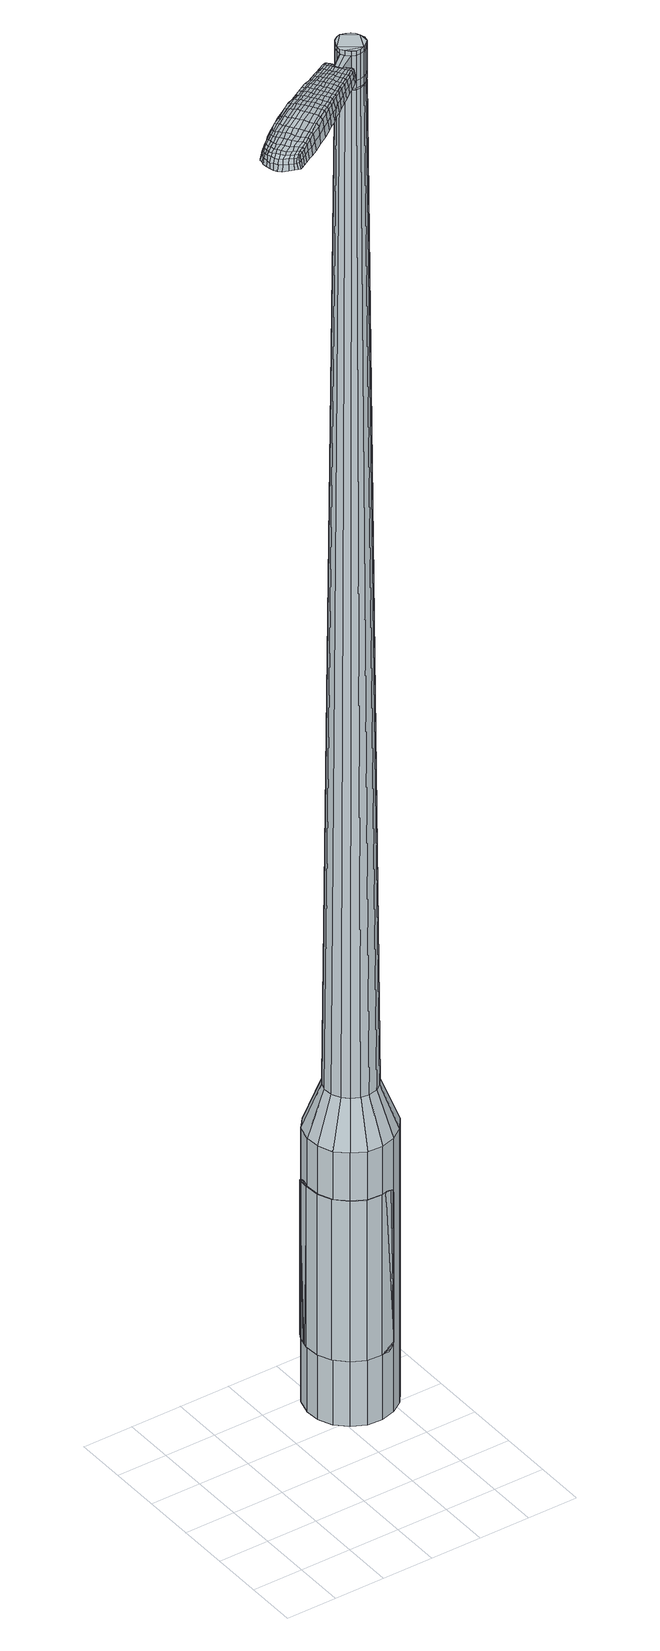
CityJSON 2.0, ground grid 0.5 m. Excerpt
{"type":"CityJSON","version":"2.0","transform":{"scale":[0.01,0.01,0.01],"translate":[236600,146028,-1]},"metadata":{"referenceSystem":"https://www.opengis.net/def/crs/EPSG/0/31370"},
"CityObjects":{
"object1":{"type":"GenericCityObject","attributes":{"cluster":693,"mean_distance_to_centroid":0.171,"new_centroid_x":236601.77,"new_centroid_y":146029.81,"mean_distance_to_camera":9.75,"H1":11.67,"H2":-0.648,"Z_final":113.82,"cluster2":-1,"proj_x":236597.16,"proj_y":146023.07,"id_line":90813,"bearing_l":304.4,"distance":8.16,"orientation":"right","G_obj":214.4},"geometry":[{"type":"MultiSurface","lod":"2","boundaries":[[[0,1,2,3]],[[1,4,5,2]],[[4,6,7,5]],[[6,8,9,7]],[[8,10,11,9]],[[10,12,13,11]],[[12,14,15,13]],[[14,16,17,15]],[[16,18,19,17]],[[18,20,21,19]],[[20,22,23,21]],[[22,24,25,23]],[[24,26,27,25]],[[26,28,29,27]],[[28,30,31,29]],[[30,32,33,31]],[[32,34,35,33]],[[34,0,3,35]],[[36,37,38,39]],[[38,40,41,42]],[[41,43,42]],[[42,44,45,46]],[[45,47,46]],[[46,48,49,50]],[[49,51,50]],[[42,46,50,38]],[[50,52,39,38]],[[53,36,39]],[[2,5,7,35]],[[7,9,11,15]],[[11,13,15]],[[15,17,19,23]],[[19,21,23]],[[23,25,27,31]],[[27,29,31]],[[15,23,31,7]],[[31,33,35,7]],[[3,2,35]],[[1,0,54,55]],[[0,34,56,54]],[[34,32,57,56]],[[32,30,58,57]],[[30,28,59,58]],[[28,26,60,59]],[[26,24,61,60]],[[24,22,62,61]],[[22,20,63,62]],[[20,18,64,63]],[[18,16,65,64]],[[16,14,66,65]],[[14,12,67,66]],[[12,10,68,67]],[[10,8,69,68]],[[8,6,70,69]],[[6,4,71,70]],[[4,1,55,71]],[[55,54,72,73]],[[54,56,74,72]],[[56,57,75,74]],[[57,58,76,75]],[[58,59,77,76]],[[59,60,78,77]],[[60,61,79,78]],[[61,62,80,79]],[[62,63,81,80]],[[63,64,82,81]],[[64,65,83,82]],[[65,66,84,83]],[[66,67,85,84]],[[67,68,86,85]],[[68,69,87,86]],[[69,70,88,87]],[[70,71,89,88]],[[71,55,73,89]],[[90,91,92,93]],[[94,95,91,90]],[[96,97,95,94]],[[76,98,97,96]],[[99,100,98,76]],[[101,102,100,99]],[[103,104,102,101]],[[105,106,104,103]],[[107,108,106,105]],[[82,109,108,107]],[[83,110,109,82]],[[84,111,110,83]],[[112,113,111,84]],[[114,115,113,112]],[[116,117,115,114]],[[118,119,117,116]],[[120,121,119,118]],[[93,92,121,120]],[[122,123,124,125]],[[126,122,125,127]],[[128,126,127,129]],[[130,128,129,131]],[[132,130,131,133]],[[134,132,133,135]],[[136,134,135,137]],[[138,136,137,139]],[[140,138,139,141]],[[142,140,141,143]],[[144,142,143,145]],[[146,144,145,147]],[[148,146,147,149]],[[150,148,149,151]],[[152,150,151,153]],[[154,152,153,155]],[[73,72,90,93]],[[72,74,94,90]],[[74,75,96,94]],[[75,76,96]],[[77,99,76]],[[77,78,101,99]],[[78,79,103,101]],[[79,80,105,103]],[[80,81,107,105]],[[81,82,107]],[[85,112,84]],[[85,86,114,112]],[[86,87,116,114]],[[87,88,118,116]],[[88,89,120,118]],[[89,73,93,120]],[[156,157,92,91]],[[157,158,121,92]],[[158,159,119,121]],[[159,160,117,119]],[[160,161,115,117]],[[161,162,113,115]],[[162,111,113]],[[163,108,109]],[[163,164,106,108]],[[164,165,104,106]],[[165,166,102,104]],[[166,167,100,102]],[[167,98,100]],[[168,97,98]],[[168,169,95,97]],[[169,156,91,95]],[[39,52,154,170]],[[157,156,171,155]],[[53,39,170,123]],[[156,169,124,171]],[[36,53,123,122]],[[169,168,125,124]],[[37,36,122,126]],[[168,98,127,125]],[[38,37,126,128]],[[98,167,129,127]],[[40,38,128,130]],[[167,166,131,129]],[[41,40,130,132]],[[166,165,133,131]],[[43,41,132,134]],[[165,164,135,133]],[[42,43,134,136]],[[164,163,137,135]],[[44,42,136,138]],[[163,109,139,137]],[[45,44,138,140]],[[109,110,141,139]],[[47,45,140,142]],[[110,111,143,141]],[[46,47,142,144]],[[111,162,145,143]],[[48,46,144,146]],[[162,161,147,145]],[[49,48,146,148]],[[161,160,149,147]],[[51,49,148,150]],[[160,159,151,149]],[[50,51,150,152]],[[159,158,153,151]],[[52,50,152,154]],[[158,157,155,153]],[[154,155,172,173]],[[155,171,174,172]],[[171,124,175,174]],[[124,123,176,175]],[[123,170,177,176]],[[170,154,173,177]],[[178,179,180,181]],[[182,178,181,183]],[[178,182,184,185]],[[179,178,185,186]],[[187,188,189,190]],[[191,187,190,192]],[[187,191,193,194]],[[188,187,194,195]],[[196,197,198,199]],[[200,196,199,201]],[[196,200,202,203]],[[197,196,203,204]],[[205,206,207,208]],[[209,205,208,210]],[[205,209,211,212]],[[206,205,212,213]],[[214,215,216,217]],[[218,214,217,219]],[[214,218,220,221]],[[215,214,221,222]],[[223,224,225,226]],[[227,223,226,228]],[[223,227,229,230]],[[224,223,230,231]],[[232,233,234,235]],[[224,232,235,225]],[[232,224,231,236]],[[233,232,236,237]],[[238,239,240,241]],[[233,238,241,234]],[[238,233,237,242]],[[239,238,242,243]],[[244,182,183,245]],[[239,244,245,240]],[[244,239,243,246]],[[182,244,246,184]],[[247,248,249,250]],[[251,247,250,252]],[[247,251,253,254]],[[248,247,254,255]],[[256,257,258,259]],[[248,256,259,249]],[[256,248,255,260]],[[257,256,260,261]],[[262,263,264,265]],[[257,262,265,258]],[[262,257,261,266]],[[263,262,266,267]],[[268,269,270,271]],[[263,268,271,264]],[[268,263,267,272]],[[269,268,272,273]],[[274,179,186,275]],[[269,274,275,270]],[[274,269,273,276]],[[179,274,276,180]],[[277,278,279,280]],[[281,277,280,282]],[[277,281,283,284]],[[278,277,284,285]],[[286,287,288,289]],[[278,286,289,279]],[[286,278,285,290]],[[287,286,290,291]],[[292,293,294,295]],[[287,292,295,288]],[[292,287,291,296]],[[293,292,296,297]],[[298,191,192,299]],[[293,298,299,294]],[[298,293,297,300]],[[191,298,300,193]],[[301,302,303,304]],[[305,301,304,306]],[[301,305,307,308]],[[302,301,308,309]],[[310,311,312,313]],[[302,310,313,303]],[[310,302,309,314]],[[311,310,314,315]],[[316,317,318,319]],[[311,316,319,312]],[[316,311,315,320]],[[317,316,320,321]],[[322,323,324,325]],[[317,322,325,318]],[[322,317,321,326]],[[323,322,326,327]],[[328,188,195,329]],[[323,328,329,324]],[[328,323,327,330]],[[188,328,330,189]],[[331,217,216,332]],[[333,331,332,334]],[[331,333,335,336]],[[217,331,336,219]],[[337,333,334,338]],[[339,337,338,340]],[[337,339,341,342]],[[333,337,342,335]],[[343,339,340,344]],[[345,343,344,346]],[[343,345,347,348]],[[339,343,348,341]],[[349,345,346,350]],[[351,349,350,352]],[[349,351,353,354]],[[345,349,354,347]],[[355,351,352,356]],[[206,355,356,207]],[[355,206,213,357]],[[351,355,357,353]],[[358,359,204,203]],[[360,358,203,202]],[[358,360,361,362]],[[359,358,362,363]],[[364,365,363,362]],[[366,364,362,361]],[[364,366,367,368]],[[365,364,368,369]],[[370,371,369,368]],[[372,370,368,367]],[[370,372,373,374]],[[371,370,374,375]],[[376,377,375,374]],[[378,376,374,373]],[[376,378,211,209]],[[377,376,209,210]],[[379,380,381,382]],[[281,379,382,283]],[[379,281,282,383]],[[380,379,383,384]],[[385,200,201,386]],[[380,385,386,381]],[[385,380,384,387]],[[200,385,387,202]],[[388,389,390,391]],[[227,388,391,229]],[[388,227,228,392]],[[389,388,392,393]],[[394,395,396,397]],[[389,394,397,390]],[[394,389,393,398]],[[395,394,398,399]],[[400,197,204,401]],[[395,400,401,396]],[[400,395,399,402]],[[197,400,402,198]],[[403,404,405,406]],[[185,403,406,186]],[[403,185,184,407]],[[404,403,407,408]],[[409,410,411,412]],[[404,409,412,405]],[[409,404,408,413]],[[410,409,413,414]],[[415,208,207,416]],[[410,415,416,411]],[[415,410,414,417]],[[208,415,417,210]],[[418,419,420,421]],[[190,418,421,192]],[[418,190,189,422]],[[419,418,422,423]],[[424,212,211,425]],[[419,424,425,420]],[[424,419,423,426]],[[212,424,426,213]],[[427,428,429,430]],[[305,427,430,307]],[[427,305,306,431]],[[428,427,431,432]],[[433,218,219,434]],[[428,433,434,429]],[[433,428,432,435]],[[218,433,435,220]],[[436,437,438,439]],[[251,436,439,253]],[[436,251,252,440]],[[437,436,440,441]],[[442,443,444,445]],[[437,442,445,438]],[[442,437,441,446]],[[443,442,446,447]],[[448,215,222,449]],[[443,448,449,444]],[[448,443,447,450]],[[215,448,450,216]],[[451,452,441,440]],[[250,451,440,252]],[[451,250,249,453]],[[452,451,453,454]],[[455,456,447,446]],[[452,455,446,441]],[[455,452,454,457]],[[456,455,457,458]],[[459,332,216,450]],[[456,459,450,447]],[[459,456,458,460]],[[332,459,460,334]],[[461,462,463,464]],[[308,461,464,309]],[[461,308,307,430]],[[462,461,430,429]],[[465,336,335,466]],[[462,465,466,463]],[[465,462,429,434]],[[336,465,434,219]],[[467,468,454,453]],[[259,467,453,249]],[[467,259,258,469]],[[468,467,469,470]],[[471,472,458,457]],[[468,471,457,454]],[[471,468,470,473]],[[472,471,473,474]],[[475,338,334,460]],[[472,475,460,458]],[[475,472,474,476]],[[338,475,476,340]],[[477,478,479,480]],[[314,477,480,315]],[[477,314,309,464]],[[478,477,464,463]],[[481,342,341,482]],[[478,481,482,479]],[[481,478,463,466]],[[342,481,466,335]],[[483,484,470,469]],[[265,483,469,258]],[[483,265,264,485]],[[484,483,485,486]],[[487,488,474,473]],[[484,487,473,470]],[[487,484,486,489]],[[488,487,489,490]],[[491,344,340,476]],[[488,491,476,474]],[[491,488,490,492]],[[344,491,492,346]],[[493,494,495,496]],[[320,493,496,321]],[[493,320,315,480]],[[494,493,480,479]],[[497,348,347,498]],[[494,497,498,495]],[[497,494,479,482]],[[348,497,482,341]],[[499,500,486,485]],[[271,499,485,264]],[[499,271,270,501]],[[500,499,501,502]],[[503,504,490,489]],[[500,503,489,486]],[[503,500,502,505]],[[504,503,505,506]],[[507,350,346,492]],[[504,507,492,490]],[[507,504,506,508]],[[350,507,508,352]],[[509,510,511,512]],[[326,509,512,327]],[[509,326,321,496]],[[510,509,496,495]],[[513,354,353,514]],[[510,513,514,511]],[[513,510,495,498]],[[354,513,498,347]],[[515,516,502,501]],[[275,515,501,270]],[[515,275,186,406]],[[516,515,406,405]],[[517,518,506,505]],[[516,517,505,502]],[[517,516,405,412]],[[518,517,412,411]],[[519,356,352,508]],[[518,519,508,506]],[[519,518,411,416]],[[356,519,416,207]],[[520,521,423,422]],[[330,520,422,189]],[[520,330,327,512]],[[521,520,512,511]],[[522,357,213,426]],[[521,522,426,423]],[[522,521,511,514]],[[357,522,514,353]],[[523,524,384,383]],[[280,523,383,282]],[[523,280,279,525]],[[524,523,525,526]],[[527,360,202,387]],[[524,527,387,384]],[[527,524,526,528]],[[360,527,528,361]],[[529,530,531,532]],[[230,529,532,231]],[[529,230,229,391]],[[530,529,391,390]],[[533,534,535,536]],[[530,533,536,531]],[[533,530,390,397]],[[534,533,397,396]],[[537,359,363,538]],[[534,537,538,535]],[[537,534,396,401]],[[359,537,401,204]],[[539,540,526,525]],[[289,539,525,279]],[[539,289,288,541]],[[540,539,541,542]],[[543,366,361,528]],[[540,543,528,526]],[[543,540,542,544]],[[366,543,544,367]],[[545,546,547,548]],[[236,545,548,237]],[[545,236,231,532]],[[546,545,532,531]],[[549,550,551,552]],[[546,549,552,547]],[[549,546,531,536]],[[550,549,536,535]],[[553,365,369,554]],[[550,553,554,551]],[[553,550,535,538]],[[365,553,538,363]],[[555,556,542,541]],[[295,555,541,288]],[[555,295,294,557]],[[556,555,557,558]],[[559,372,367,544]],[[556,559,544,542]],[[559,556,558,560]],[[372,559,560,373]],[[561,562,563,564]],[[242,561,564,243]],[[561,242,237,548]],[[562,561,548,547]],[[565,566,567,568]],[[562,565,568,563]],[[565,562,547,552]],[[566,565,552,551]],[[569,371,375,570]],[[566,569,570,567]],[[569,566,551,554]],[[371,569,554,369]],[[571,572,558,557]],[[299,571,557,294]],[[571,299,192,421]],[[572,571,421,420]],[[573,378,373,560]],[[572,573,560,558]],[[573,572,420,425]],[[378,573,425,211]],[[574,575,408,407]],[[246,574,407,184]],[[574,246,243,564]],[[575,574,564,563]],[[576,577,414,413]],[[575,576,413,408]],[[576,575,563,568]],[[577,576,568,567]],[[578,377,210,417]],[[577,578,417,414]],[[578,577,567,570]],[[377,578,570,375]],[[579,580,581,582]],[[582,581,583,584]],[[585,583,581,586]],[[586,581,580,587]],[[588,589,590,591]],[[591,590,592,593]],[[594,592,590,595]],[[595,590,589,596]],[[597,598,599,600]],[[600,599,601,602]],[[603,601,599,604]],[[604,599,598,605]],[[606,607,608,609]],[[609,608,610,611]],[[612,610,608,613]],[[613,608,607,614]],[[615,616,617,618]],[[618,617,619,620]],[[621,619,617,622]],[[622,617,616,623]],[[624,625,626,627]],[[627,626,628,629]],[[630,628,626,631]],[[631,626,625,632]],[[633,634,635,636]],[[636,635,625,624]],[[632,625,635,637]],[[637,635,634,638]],[[639,640,641,642]],[[642,641,634,633]],[[638,634,641,643]],[[643,641,640,644]],[[584,583,645,646]],[[646,645,640,639]],[[644,640,645,647]],[[647,645,583,585]],[[648,649,650,651]],[[651,650,652,653]],[[654,652,650,655]],[[655,650,649,656]],[[657,658,659,660]],[[660,659,649,648]],[[656,649,659,661]],[[661,659,658,662]],[[663,664,665,666]],[[666,665,658,657]],[[662,658,665,667]],[[667,665,664,668]],[[669,670,671,672]],[[672,671,664,663]],[[668,664,671,673]],[[673,671,670,674]],[[587,580,675,676]],[[676,675,670,669]],[[674,670,675,677]],[[677,675,580,579]],[[678,679,680,681]],[[681,680,682,683]],[[684,682,680,685]],[[685,680,679,686]],[[687,688,689,690]],[[690,689,679,678]],[[686,679,689,691]],[[691,689,688,692]],[[693,694,695,696]],[[696,695,688,687]],[[692,688,695,697]],[[697,695,694,698]],[[593,592,699,700]],[[700,699,694,693]],[[698,694,699,701]],[[701,699,592,594]],[[702,703,704,705]],[[705,704,706,707]],[[708,706,704,709]],[[709,704,703,710]],[[711,712,713,714]],[[714,713,703,702]],[[710,703,713,715]],[[715,713,712,716]],[[717,718,719,720]],[[720,719,712,711]],[[716,712,719,721]],[[721,719,718,722]],[[723,724,725,726]],[[726,725,718,717]],[[722,718,725,727]],[[727,725,724,728]],[[596,589,729,730]],[[730,729,724,723]],[[728,724,729,731]],[[731,729,589,588]],[[615,618,732,733]],[[733,732,734,735]],[[736,734,732,176]],[[176,732,618,620]],[[735,734,737,738]],[[738,737,739,740]],[[741,739,737,742]],[[742,737,734,736]],[[740,739,743,744]],[[744,743,745,746]],[[747,745,743,748]],[[748,743,739,741]],[[746,745,749,750]],[[750,749,751,752]],[[753,751,749,754]],[[754,749,745,747]],[[752,751,755,756]],[[756,755,607,606]],[[614,607,755,757]],[[757,755,751,753]],[[605,758,759,604]],[[604,759,760,603]],[[761,760,759,762]],[[762,759,758,763]],[[763,764,765,762]],[[762,765,766,761]],[[767,766,765,768]],[[768,765,764,769]],[[769,770,771,768]],[[768,771,772,767]],[[773,772,771,774]],[[774,771,770,775]],[[775,776,777,774]],[[774,777,778,773]],[[612,778,777,610]],[[610,777,776,611]],[[779,780,781,782]],[[782,781,682,684]],[[683,682,781,783]],[[783,781,780,784]],[[602,601,785,786]],[[786,785,780,779]],[[784,780,785,787]],[[787,785,601,603]],[[788,789,790,791]],[[791,790,628,630]],[[629,628,790,792]],[[792,790,789,793]],[[794,795,796,797]],[[797,796,789,788]],[[793,789,796,798]],[[798,796,795,799]],[[605,598,800,801]],[[801,800,795,794]],[[799,795,800,802]],[[802,800,598,597]],[[803,804,805,806]],[[806,805,586,587]],[[585,586,805,807]],[[807,805,804,808]],[[809,810,811,812]],[[812,811,804,803]],[[808,804,811,813]],[[813,811,810,814]],[[606,609,815,816]],[[816,815,810,809]],[[814,810,815,817]],[[817,815,609,611]],[[818,819,820,821]],[[821,820,591,593]],[[588,591,820,822]],[[822,820,819,823]],[[612,613,824,825]],[[825,824,819,818]],[[823,819,824,826]],[[826,824,613,614]],[[827,828,829,830]],[[830,829,706,708]],[[707,706,829,831]],[[831,829,828,832]],[[620,619,833,834]],[[834,833,828,827]],[[832,828,833,835]],[[835,833,619,621]],[[836,837,838]],[[838,837,652,654]],[[653,652,837,839]],[[840,841,842,843]],[[843,842,837,836]],[[839,837,842,844]],[[844,842,841,845]],[[623,616,846,847]],[[847,846,841,840]],[[845,841,846,848]],[[848,846,616,615]],[[849,850,839]],[[839,850,651,653]],[[648,651,850,851]],[[851,850,849,852]],[[845,853,854,844]],[[844,854,849,839]],[[852,849,854,855]],[[855,854,853,856]],[[615,733,857,848]],[[848,857,853,845]],[[856,853,857,858]],[[858,857,733,735]],[[859,860,861,862]],[[862,861,709,710]],[[708,709,861,830]],[[830,861,860,827]],[[736,176,863,864]],[[864,863,860,859]],[[827,860,863,834]],[[834,863,176,620]],[[852,865,866,851]],[[851,866,660,648]],[[657,660,866,867]],[[867,866,865,868]],[[856,869,870,855]],[[855,870,865,852]],[[868,865,870,871]],[[871,870,869,872]],[[735,738,873,858]],[[858,873,869,856]],[[872,869,873,874]],[[874,873,738,740]],[[875,876,877]],[[877,876,715,716]],[[710,715,876,862]],[[862,876,859]],[[741,742,878,879]],[[879,878,876,875]],[[859,876,878,864]],[[864,878,742,736]],[[868,880,881,867]],[[867,881,666,657]],[[663,666,881,882]],[[882,881,880,883]],[[872,884,885,871]],[[871,885,880,868]],[[883,880,885,886]],[[886,885,884,887]],[[740,744,888,874]],[[874,888,884,872]],[[887,884,888,889]],[[889,888,744,746]],[[890,891,892,893]],[[893,892,721,722]],[[716,721,892,877]],[[877,892,891,875]],[[747,748,894,895]],[[895,894,891,890]],[[875,891,894,879]],[[879,894,748,741]],[[883,896,897,882]],[[882,897,672,663]],[[669,672,897,898]],[[898,897,896,899]],[[887,900,901,886]],[[886,901,896,883]],[[899,896,901,902]],[[902,901,900,903]],[[746,750,904,889]],[[889,904,900,887]],[[903,900,904,905]],[[905,904,750,752]],[[906,907,908,909]],[[909,908,727,728]],[[722,727,908,893]],[[893,908,907,890]],[[753,754,910,911]],[[911,910,907,906]],[[890,907,910,895]],[[895,910,754,747]],[[899,912,913,898]],[[898,913,676,669]],[[587,676,913,806]],[[806,913,912,803]],[[903,914,915,902]],[[902,915,912,899]],[[803,912,915,812]],[[812,915,914,809]],[[752,756,916,905]],[[905,916,914,903]],[[809,914,916,816]],[[816,916,756,606]],[[823,917,918,822]],[[822,918,731,588]],[[728,731,918,909]],[[909,918,917,906]],[[614,757,919,826]],[[826,919,917,823]],[[906,917,919,911]],[[911,919,757,753]],[[784,920,921,783]],[[783,921,681,683]],[[678,681,921,922]],[[922,921,920,923]],[[603,760,924,787]],[[787,924,920,784]],[[923,920,924,925]],[[925,924,760,761]],[[926,927,928,929]],[[929,928,631,632]],[[630,631,928,791]],[[791,928,927,788]],[[930,931,932,933]],[[933,932,927,926]],[[788,927,932,797]],[[797,932,931,794]],[[763,758,934,935]],[[935,934,931,930]],[[794,931,934,801]],[[801,934,758,605]],[[923,936,937,922]],[[922,937,690,678]],[[687,690,937,938]],[[938,937,936,939]],[[761,766,940,925]],[[925,940,936,923]],[[939,936,940,941]],[[941,940,766,767]],[[942,943,944,945]],[[945,944,637,638]],[[632,637,944,929]],[[929,944,943,926]],[[946,947,948,949]],[[949,948,943,942]],[[926,943,948,933]],[[933,948,947,930]],[[769,764,950,951]],[[951,950,947,946]],[[930,947,950,935]],[[935,950,764,763]],[[939,952,953,938]],[[938,953,696,687]],[[693,696,953,954]],[[954,953,952,955]],[[767,772,956,941]],[[941,956,952,939]],[[955,952,956,957]],[[957,956,772,773]],[[958,959,960,961]],[[961,960,643,644]],[[638,643,960,945]],[[945,960,959,942]],[[962,963,964,965]],[[965,964,959,958]],[[942,959,964,949]],[[949,964,963,946]],[[775,770,966,967]],[[967,966,963,962]],[[946,963,966,951]],[[951,966,770,769]],[[955,968,969,954]],[[954,969,700,693]],[[593,700,969,821]],[[821,969,968,818]],[[773,778,970,957]],[[957,970,968,955]],[[818,968,970,825]],[[825,970,778,612]],[[808,971,972,807]],[[807,972,647,585]],[[644,647,972,961]],[[961,972,971,958]],[[814,973,974,813]],[[813,974,971,808]],[[958,971,974,965]],[[965,974,973,962]],[[611,776,975,817]],[[817,975,973,814]],[[962,973,975,967]],[[967,975,776,775]],[[579,582,181,180]],[[582,584,183,181]],[[594,595,194,193]],[[595,596,195,194]],[[597,600,199,198]],[[600,602,201,199]],[[621,622,221,220]],[[622,623,222,221]],[[624,627,226,225]],[[627,629,228,226]],[[633,636,235,234]],[[636,624,225,235]],[[639,642,241,240]],[[642,633,234,241]],[[584,646,245,183]],[[646,639,240,245]],[[654,655,254,253]],[[655,656,255,254]],[[656,661,260,255]],[[661,662,261,260]],[[662,667,266,261]],[[667,668,267,266]],[[668,673,272,267]],[[673,674,273,272]],[[674,677,276,273]],[[677,579,180,276]],[[684,685,284,283]],[[685,686,285,284]],[[686,691,290,285]],[[691,692,291,290]],[[692,697,296,291]],[[697,698,297,296]],[[698,701,300,297]],[[701,594,193,300]],[[702,705,304,303]],[[705,707,306,304]],[[711,714,313,312]],[[714,702,303,313]],[[717,720,319,318]],[[720,711,312,319]],[[723,726,325,324]],[[726,717,318,325]],[[596,730,329,195]],[[730,723,324,329]],[[779,782,382,381]],[[782,684,283,382]],[[602,786,386,201]],[[786,779,381,386]],[[629,792,392,228]],[[792,793,393,392]],[[793,798,398,393]],[[798,799,399,398]],[[799,802,402,399]],[[802,597,198,402]],[[707,831,431,306]],[[831,832,432,431]],[[832,835,435,432]],[[835,621,220,435]],[[836,838,439,438]],[[838,654,253,439]],[[840,843,445,444]],[[843,836,438,445]],[[623,847,449,222]],[[847,840,444,449]],[[976,977,978,979]],[[980,981,979,978]],[[982,983,984,985]],[[986,987,988,989]],[[977,990,991,978]],[[992,980,978,991]],[[993,982,985,994]],[[995,996,987,986]],[[990,997,998,991]],[[998,999,992,991]],[[1000,993,994,1001]],[[1002,996,995,1003]],[[997,1004,1005,998]],[[1005,1006,999,998]],[[1007,1000,1001,1008]],[[1009,1002,1003,1010]],[[1011,1012,1013,1014]],[[1015,1016,1012,1011]],[[1015,1017,1018,1016]],[[1017,1019,1020,1018]],[[1021,1022,1023,1024]],[[1025,1026,1022,1021]],[[1027,1028,1026,1025]],[[1029,1030,1028,1027]],[[1024,1013,1012,1021]],[[1021,1012,1016,1025]],[[1016,1018,1027,1025]],[[1018,1020,1029,1027]],[[985,984,981,980]],[[994,985,980,992]],[[999,1001,994,992]],[[1006,1008,1001,999]],[[986,989,983,982]],[[995,986,982,993]],[[1003,995,993,1000]],[[1010,1003,1000,1007]],[[987,1011,1014,988]],[[996,1015,1011,987]],[[1017,1015,996,1002]],[[1019,1017,1002,1009]],[[1031,1032,1033,1034]],[[1033,1035,1036,1037]],[[1033,1037,1038,1039]],[[1033,1039,1034]],[[1040,1031,1034,1041]],[[1042,1041,1034,1043]],[[1044,1043,1034]],[[1045,1033,1032,1046]],[[1047,1045,1046,1048]],[[1049,1047,1048,1050]],[[1051,1049,1050,1052]],[[1053,1051,1052,1054]],[[1054,1055,1056,1057]],[[1054,1057,1058,1059]],[[1054,1059,1060,1061]],[[1060,1062,1063,1064]],[[1060,1064,1065,1066]],[[1060,1066,1061]],[[1054,1061,1053]],[[1067,1068,1032,1031]],[[1069,1070,1035,1033]],[[1071,1072,1044,1034]],[[1068,1073,1046,1032]],[[1074,1069,1033,1045]],[[1073,1075,1048,1046]],[[1076,1074,1045,1047]],[[1075,1077,1050,1048]],[[1078,1076,1047,1049]],[[1077,1079,1052,1050]],[[1080,1078,1049,1051]],[[1079,1081,1054,1052]],[[1082,1080,1051,1053]],[[1081,1083,1055,1054]],[[1084,1085,1062,1060]],[[1086,1082,1053,1061]],[[1056,1055,1083,1087]],[[1057,1056,1087,1088]],[[1058,1057,1088,1089]],[[1059,1058,1089,1090]],[[1060,1059,1090,1084]],[[1091,1067,1031,1040]],[[1092,1091,1040,1041]],[[1093,1092,1041,1042]],[[1094,1093,1042,1043]],[[1072,1094,1043,1044]],[[1036,1035,1070,1095]],[[1063,1062,1085,1096]],[[1037,1036,1095,1097]],[[1038,1037,1097,1098]],[[1039,1038,1098,1099]],[[1034,1039,1099,1071]],[[1064,1063,1096,1100]],[[1065,1064,1100,1101]],[[1066,1065,1101,1102]],[[1061,1066,1102,1086]]]}]}
},
"vertices":[
[141,154,384],[135,168,384],[135,168,96],[141,154,96],[134,182,384],[134,182,96],[138,197,384],[138,197,96],[147,208,384],[147,208,96],[159,217,384],[159,217,96],[173,220,384],[173,220,96],[188,219,384],[188,219,96],[201,213,384],[201,213,96],[211,202,384],[211,202,96],[217,189,384],[217,189,96],[218,174,384],[218,174,96],[215,160,384],[215,160,96],[206,148,384],[206,148,96],[194,140,384],[194,140,96],[180,136,384],[180,136,96],[165,137,384],[165,137,96],[152,144,384],[152,144,96],[173,165,1524],[177,165,1524],[182,166,1524],[165,171,1524],[186,169,1524],[189,172,1524],[189,182,1524],[190,177,1524],[187,186,1524],[184,189,1524],[175,192,1524],[180,191,1524],[171,191,1524],[167,188,1524],[163,180,1524],[164,184,1524],[163,175,1524],[169,167,1524],[156,164,429],[152,172,429],[162,158,429],[170,154,429],[178,153,429],[187,155,429],[194,160,429],[199,167,429],[201,176,429],[201,185,429],[197,192,429],[191,199,429],[183,203,429],[174,203,429],[166,201,429],[159,196,429],[154,189,429],[151,181,429],[165,171,1483],[163,175,1483],[169,167,1483],[173,165,1483],[177,165,1483],[182,166,1483],[186,169,1483],[189,172,1483],[190,177,1483],[189,182,1483],[187,186,1483],[184,189,1483],[180,191,1483],[175,192,1483],[171,191,1483],[167,188,1483],[164,184,1483],[163,180,1483],[166,171,1483],[166,171,1485],[164,175,1485],[164,175,1483],[169,168,1483],[169,168,1485],[173,166,1483],[173,166,1485],[177,165,1485],[182,167,1483],[182,167,1485],[185,169,1483],[185,169,1485],[188,173,1483],[188,173,1485],[189,177,1483],[189,177,1485],[189,181,1483],[189,181,1485],[187,186,1485],[184,189,1485],[180,191,1485],[175,191,1483],[175,191,1485],[171,190,1483],[171,190,1485],[167,187,1483],[167,187,1485],[165,184,1483],[165,184,1485],[164,180,1483],[164,180,1485],[173,165,1519],[169,167,1519],[169,167,1493],[173,165,1493],[177,165,1519],[177,165,1493],[182,166,1519],[182,166,1493],[186,169,1519],[186,169,1493],[189,172,1519],[189,172,1493],[190,177,1519],[190,177,1493],[189,182,1519],[189,182,1493],[187,186,1519],[187,186,1493],[184,189,1519],[184,189,1493],[180,191,1519],[180,191,1493],[175,192,1519],[175,192,1493],[171,191,1519],[171,191,1493],[167,188,1519],[167,188,1493],[164,184,1519],[164,184,1493],[163,180,1519],[163,180,1493],[163,175,1519],[163,175,1493],[165,171,1485],[163,175,1485],[163,180,1485],[164,184,1485],[167,188,1485],[171,191,1485],[175,192,1485],[189,182,1485],[190,177,1485],[189,172,1485],[186,169,1485],[182,166,1485],[173,165,1485],[169,167,1485],[165,171,1519],[165,171,1493],[148,163,1513],[148,163,1518],[150,160,1513],[152,157,1513],[152,157,1518],[150,160,1518],[78,134,1519],[84,138,1518],[82,139,1509],[76,135,1510],[70,130,1519],[69,130,1510],[72,129,1526],[79,134,1525],[85,137,1525],[99,102,1519],[105,107,1518],[105,109,1525],[99,104,1525],[92,97,1519],[92,99,1526],[92,95,1510],[99,100,1510],[105,105,1509],[29,75,1519],[27,79,1519],[26,78,1513],[28,75,1513],[32,73,1519],[31,72,1513],[33,74,1524],[30,76,1524],[28,79,1524],[90,117,1530],[96,122,1529],[94,124,1529],[88,120,1530],[82,112,1531],[80,115,1531],[85,109,1530],[92,114,1530],[98,119,1529],[156,163,1512],[155,165,1512],[154,165,1517],[155,163,1517],[158,161,1512],[157,160,1517],[158,160,1506],[156,163,1506],[154,165,1506],[30,100,1519],[32,102,1519],[31,103,1512],[28,100,1512],[28,98,1518],[27,99,1512],[29,98,1522],[31,99,1523],[33,101,1524],[36,105,1519],[40,109,1519],[38,109,1512],[34,106,1512],[37,104,1524],[41,108,1525],[45,112,1519],[51,117,1519],[49,117,1511],[43,113,1511],[46,111,1526],[53,116,1526],[61,123,1519],[59,124,1510],[62,123,1526],[141,173,1513],[134,169,1513],[136,168,1518],[142,172,1517],[146,175,1512],[146,174,1516],[145,175,1506],[140,173,1507],[133,169,1507],[128,165,1514],[122,161,1515],[123,160,1520],[129,164,1519],[126,165,1507],[120,161,1507],[115,157,1515],[109,153,1516],[110,153,1522],[117,156,1521],[113,158,1508],[107,154,1508],[102,149,1517],[96,146,1517],[98,145,1524],[104,149,1523],[101,150,1508],[94,146,1509],[90,142,1518],[92,141,1524],[88,142,1509],[49,70,1519],[52,71,1519],[52,73,1524],[49,71,1523],[47,69,1518],[47,70,1522],[47,67,1512],[49,68,1512],[52,70,1512],[56,74,1519],[61,77,1519],[61,78,1525],[56,75,1524],[56,72,1512],[61,75,1512],[67,80,1519],[73,84,1519],[73,86,1526],[66,81,1526],[66,78,1511],[73,82,1511],[83,91,1519],[83,92,1526],[82,89,1510],[158,147,1513],[152,143,1513],[152,141,1507],[158,146,1507],[162,151,1512],[162,150,1506],[161,151,1516],[158,149,1517],[152,144,1518],[146,138,1514],[140,134,1515],[140,132,1507],[146,137,1507],[146,140,1519],[140,135,1520],[134,129,1515],[128,124,1516],[128,123,1508],[134,127,1508],[134,131,1521],[128,126,1522],[122,120,1517],[117,115,1517],[116,114,1509],[122,118,1508],[122,122,1523],[116,117,1524],[111,111,1518],[111,109,1509],[111,113,1524],[151,159,1519],[149,162,1519],[145,155,1520],[143,157,1520],[146,153,1520],[153,157,1519],[139,151,1522],[137,153,1522],[132,147,1523],[131,149,1523],[134,144,1523],[140,149,1521],[126,143,1524],[125,145,1524],[120,138,1525],[119,141,1525],[122,136,1525],[128,140,1524],[114,134,1526],[113,137,1526],[108,130,1527],[106,132,1527],[110,127,1527],[116,131,1526],[102,126,1528],[100,128,1528],[104,123,1528],[33,78,1527],[31,81,1527],[36,75,1526],[39,78,1527],[36,81,1528],[34,84,1528],[42,84,1529],[40,87,1529],[45,81,1528],[50,85,1530],[48,88,1530],[46,91,1530],[54,92,1531],[52,96,1531],[56,89,1530],[64,94,1531],[61,98,1531],[59,101,1531],[72,105,1531],[70,108,1531],[74,102,1531],[44,69,1518],[41,69,1519],[41,68,1513],[44,67,1513],[45,70,1523],[42,70,1523],[37,71,1519],[36,70,1513],[38,72,1524],[27,96,1518],[26,93,1518],[27,94,1523],[28,96,1523],[25,96,1513],[25,94,1513],[25,90,1519],[25,86,1519],[26,87,1524],[26,90,1523],[24,90,1513],[24,86,1513],[25,82,1519],[27,83,1524],[25,82,1513],[80,133,1528],[81,131,1528],[87,135,1528],[86,136,1527],[73,128,1528],[74,126,1529],[83,128,1529],[84,126,1530],[91,130,1529],[89,132,1528],[75,124,1529],[77,121,1530],[86,123,1530],[92,127,1529],[79,118,1531],[99,106,1528],[97,108,1529],[90,102,1529],[91,101,1528],[104,110,1527],[103,112,1528],[95,111,1529],[87,105,1530],[101,115,1528],[163,153,1512],[162,155,1512],[161,155,1517],[162,153,1517],[163,152,1506],[162,154,1506],[160,158,1512],[159,157,1517],[160,157,1506],[148,175,1512],[149,174,1512],[148,174,1506],[147,176,1506],[147,174,1517],[148,173,1517],[150,172,1512],[152,170,1512],[151,170,1506],[149,172,1506],[150,171,1517],[151,169,1517],[153,168,1512],[153,167,1506],[152,167,1517],[143,171,1519],[144,170,1519],[137,167,1520],[138,166,1520],[145,168,1519],[147,166,1519],[139,164,1520],[140,162,1520],[148,164,1519],[142,160,1520],[157,150,1519],[156,152,1519],[150,147,1520],[151,145,1520],[154,154,1519],[148,150,1520],[130,163,1521],[131,162,1521],[124,159,1522],[125,158,1522],[133,160,1521],[134,158,1521],[126,156,1522],[128,154,1523],[136,155,1522],[129,151,1523],[145,141,1521],[144,143,1521],[138,138,1522],[139,136,1522],[142,145,1521],[136,141,1522],[118,155,1523],[119,154,1523],[111,152,1524],[112,150,1524],[120,152,1523],[122,150,1524],[114,148,1525],[115,146,1525],[123,147,1524],[117,143,1525],[133,132,1523],[132,134,1523],[126,129,1524],[128,128,1524],[130,137,1524],[124,132,1525],[105,148,1525],[106,146,1525],[99,144,1526],[100,142,1526],[108,144,1526],[109,142,1526],[101,140,1527],[103,138,1527],[111,139,1526],[105,135,1527],[122,123,1525],[120,125,1525],[115,121,1526],[116,119,1526],[118,128,1526],[112,124,1527],[93,140,1527],[94,138,1527],[95,136,1527],[97,134,1528],[99,131,1528],[110,114,1527],[109,116,1527],[106,119,1528],[47,71,1525],[44,72,1525],[50,73,1526],[48,74,1526],[40,73,1526],[44,75,1527],[30,97,1525],[29,95,1525],[32,97,1526],[33,100,1525],[29,92,1525],[28,88,1526],[32,91,1527],[32,94,1526],[29,85,1526],[33,87,1527],[55,76,1526],[52,77,1527],[60,79,1527],[58,80,1528],[48,79,1528],[54,82,1529],[37,103,1526],[37,101,1527],[42,104,1528],[42,106,1527],[37,98,1527],[37,94,1528],[43,98,1529],[42,101,1528],[38,91,1528],[44,95,1530],[65,82,1528],[63,83,1529],[72,87,1528],[70,88,1529],[60,86,1529],[67,91,1530],[47,110,1528],[47,108,1528],[54,113,1529],[53,115,1528],[47,105,1529],[48,102,1530],[56,107,1530],[55,110,1530],[50,99,1530],[57,104,1531],[82,94,1529],[80,95,1529],[77,98,1530],[63,121,1528],[64,119,1529],[65,117,1530],[66,114,1530],[68,111,1531],[83,137,1509],[85,136,1518],[79,133,1518],[77,133,1509],[72,128,1519],[70,129,1510],[73,127,1525],[80,132,1525],[86,136,1525],[104,110,1525],[104,108,1518],[98,104,1518],[98,106,1525],[91,99,1519],[91,101,1525],[91,97,1510],[98,102,1509],[104,106,1509],[28,79,1513],[29,80,1519],[31,77,1519],[30,76,1513],[33,75,1519],[33,74,1513],[34,75,1524],[32,78,1524],[30,80,1524],[94,124,1528],[96,121,1528],[90,117,1529],[88,120,1529],[82,112,1529],[80,115,1529],[84,109,1529],[92,114,1529],[98,119,1528],[152,164,1516],[153,164,1512],[155,162,1512],[154,161,1516],[156,159,1512],[155,159,1516],[156,159,1506],[154,161,1506],[152,164,1506],[32,101,1512],[33,101,1519],[31,99,1518],[30,99,1512],[30,97,1518],[28,98,1512],[31,97,1522],[32,98,1523],[34,100,1523],[40,108,1512],[41,107,1519],[37,104,1519],[35,104,1512],[38,103,1524],[43,106,1525],[50,116,1511],[52,115,1519],[46,111,1519],[44,111,1511],[47,110,1525],[54,114,1526],[62,122,1519],[60,122,1510],[63,121,1526],[137,166,1518],[135,167,1513],[142,171,1513],[143,170,1517],[146,173,1512],[146,172,1515],[145,173,1506],[140,171,1506],[134,167,1507],[124,159,1520],[122,159,1514],[129,163,1514],[130,163,1519],[127,164,1507],[121,160,1507],[111,151,1522],[110,152,1516],[116,155,1515],[117,155,1521],[114,156,1508],[108,152,1508],[99,143,1523],[97,144,1517],[103,148,1516],[105,147,1522],[101,148,1508],[95,145,1508],[91,140,1517],[92,139,1524],[89,141,1509],[51,74,1523],[51,73,1519],[48,72,1518],[48,73,1523],[46,71,1518],[47,72,1522],[47,69,1512],[48,70,1512],[51,72,1512],[60,80,1525],[60,78,1519],[55,75,1519],[55,77,1524],[55,74,1512],[60,77,1512],[72,87,1526],[72,86,1519],[65,81,1519],[65,83,1525],[65,80,1511],[72,84,1511],[81,92,1519],[81,94,1526],[81,90,1510],[151,143,1507],[151,144,1513],[157,149,1513],[156,148,1506],[160,152,1512],[160,151,1506],[159,152,1515],[156,150,1517],[151,146,1518],[139,133,1507],[139,135,1514],[145,140,1514],[145,138,1507],[145,141,1519],[139,137,1520],[127,124,1508],[127,126,1516],[133,131,1515],[133,129,1508],[133,132,1521],[127,128,1522],[115,115,1508],[115,117,1517],[121,121,1516],[121,120,1508],[121,123,1522],[115,119,1523],[109,113,1517],[109,111,1509],[109,114,1524],[150,159,1518],[149,161,1518],[144,155,1519],[143,157,1519],[146,153,1519],[138,151,1520],[137,153,1520],[132,146,1521],[130,149,1521],[134,144,1521],[140,148,1520],[126,142,1523],[124,145,1523],[120,138,1524],[118,140,1524],[122,135,1524],[128,140,1523],[114,134,1525],[112,136,1525],[108,130,1526],[106,132,1526],[109,127,1526],[115,131,1525],[102,126,1527],[100,128,1527],[103,123,1527],[32,82,1526],[34,79,1526],[36,77,1525],[40,79,1526],[37,81,1526],[35,84,1526],[40,88,1528],[42,85,1528],[45,82,1527],[51,86,1528],[48,89,1529],[46,92,1529],[52,96,1530],[54,93,1530],[56,90,1529],[64,95,1530],[61,98,1530],[59,101,1530],[70,108,1530],[72,105,1530],[74,102,1530],[42,70,1513],[42,71,1518],[45,71,1518],[45,69,1512],[45,72,1523],[43,72,1523],[38,72,1519],[37,72,1513],[39,74,1523],[29,93,1523],[28,93,1518],[29,95,1518],[30,95,1523],[27,96,1512],[27,93,1512],[28,87,1523],[27,86,1519],[27,90,1519],[29,90,1523],[26,90,1513],[26,86,1513],[28,83,1519],[29,83,1524],[27,82,1513],[87,134,1527],[82,130,1527],[81,131,1527],[87,135,1526],[74,127,1527],[74,125,1528],[90,129,1528],[84,125,1528],[83,128,1528],[89,132,1527],[75,123,1528],[77,120,1529],[86,123,1529],[92,127,1528],[79,118,1529],[89,103,1528],[97,108,1527],[98,107,1527],[91,102,1527],[103,111,1526],[102,112,1527],[94,111,1528],[87,106,1528],[100,115,1527],[159,154,1516],[160,154,1512],[161,153,1512],[160,153,1516],[161,152,1506],[160,152,1506],[158,156,1512],[157,156,1516],[158,155,1506],[146,173,1506],[147,173,1512],[146,174,1506],[147,172,1516],[149,168,1506],[150,169,1512],[149,171,1512],[147,171,1506],[148,170,1516],[149,168,1516],[152,166,1512],[151,166,1506],[151,166,1516],[143,169,1518],[143,170,1518],[137,166,1519],[137,165,1519],[146,165,1518],[144,167,1518],[138,163,1519],[140,161,1519],[147,163,1518],[141,159,1519],[150,147,1519],[155,151,1518],[156,150,1518],[150,146,1519],[154,154,1518],[148,150,1519],[131,161,1520],[130,162,1520],[124,158,1521],[125,157,1521],[134,157,1520],[132,159,1520],[126,155,1521],[127,153,1521],[135,155,1520],[129,151,1521],[138,138,1521],[144,142,1520],[138,137,1521],[142,145,1520],[136,141,1521],[118,153,1522],[118,154,1522],[112,150,1523],[112,149,1523],[121,149,1522],[120,151,1522],[113,147,1523],[115,145,1524],[123,147,1523],[117,143,1524],[126,129,1523],[132,134,1522],[132,133,1522],[126,128,1523],[130,137,1522],[124,132,1523],[106,146,1524],[105,146,1524],[99,143,1525],[100,142,1525],[109,141,1525],[107,143,1524],[101,140,1525],[103,137,1526],[110,139,1525],[104,135,1526],[114,121,1525],[120,125,1524],[121,124,1524],[115,119,1525],[118,128,1524],[112,124,1525],[94,138,1526],[93,139,1526],[97,133,1527],[95,136,1526],[98,131,1527],[108,116,1526],[109,115,1526],[106,119,1526],[45,73,1524],[47,73,1524],[50,75,1525],[48,75,1525],[40,75,1525],[44,76,1525],[33,97,1525],[31,95,1524],[32,97,1524],[34,99,1525],[33,90,1526],[30,88,1525],[30,91,1524],[33,94,1525],[31,85,1525],[34,87,1526],[52,78,1526],[54,77,1526],[59,80,1526],[58,81,1527],[49,79,1526],[54,83,1527],[43,104,1527],[38,100,1526],[38,102,1526],[43,105,1526],[43,98,1528],[38,94,1527],[38,97,1526],[43,101,1527],[39,91,1527],[45,95,1528],[63,84,1527],[65,84,1527],[71,88,1527],[70,89,1528],[60,87,1528],[67,92,1529],[54,112,1528],[48,108,1527],[48,109,1527],[54,114,1527],[56,107,1529],[49,102,1529],[48,105,1528],[55,110,1528],[50,99,1529],[58,104,1530],[80,96,1528],[81,95,1528],[77,99,1529],[64,119,1528],[64,120,1528],[67,113,1529],[65,116,1529],[68,111,1530],[145,174,1508],[149,168,1508],[122,151,1509],[117,157,1509],[104,139,1510],[99,146,1510],[70,117,1512],[65,125,1512],[80,135,1511],[85,128,1511],[56,107,1513],[45,99,1514],[40,107,1514],[50,115,1513],[153,163,1508],[126,144,1509],[108,132,1510],[76,110,1512],[91,120,1511],[61,100,1513],[50,92,1514],[157,157,1508],[131,138,1509],[113,125,1510],[81,102,1512],[96,112,1511],[55,85,1514],[66,92,1513],[161,152,1508],[135,131,1509],[118,118,1510],[86,94,1512],[101,105,1511],[60,77,1514],[71,84,1513],[34,91,1514],[31,88,1514],[27,93,1514],[29,98,1514],[39,84,1514],[35,82,1514],[43,77,1514],[39,76,1514],[48,70,1514],[43,70,1514],[28,83,1515],[28,78,1515],[27,79,1515],[26,86,1515],[31,79,1515],[28,77,1515],[33,75,1515],[29,76,1515],[36,72,1515],[30,75,1515],[183,136,334],[179,135,334],[179,135,165],[193,138,171],[183,136,165],[186,136,165],[189,137,166],[191,138,167],[192,138,169],[186,136,334],[189,137,333],[191,138,332],[192,138,331],[193,138,328],[164,136,165],[164,136,334],[151,143,165],[151,143,334],[140,154,165],[140,154,334],[134,167,165],[134,167,334],[133,182,165],[133,182,334],[134,186,334],[135,190,334],[135,193,333],[136,195,332],[136,196,331],[136,196,328],[134,186,165],[136,196,171],[136,196,169],[136,195,167],[135,193,166],[135,190,165],[182,138,334],[178,137,334],[178,137,165],[182,138,165],[192,141,171],[192,141,328],[165,139,334],[165,139,165],[152,145,334],[152,145,165],[143,155,334],[143,155,165],[137,168,334],[137,168,165],[135,182,334],[135,182,165],[136,186,334],[139,196,328],[139,196,171],[136,186,165],[137,189,334],[138,192,333],[139,194,332],[139,195,331],[186,139,334],[188,140,333],[190,140,332],[192,141,331],[186,139,165],[139,195,169],[188,140,166],[190,140,167],[192,141,169],[139,194,167],[138,192,166],[137,189,165]
]}
